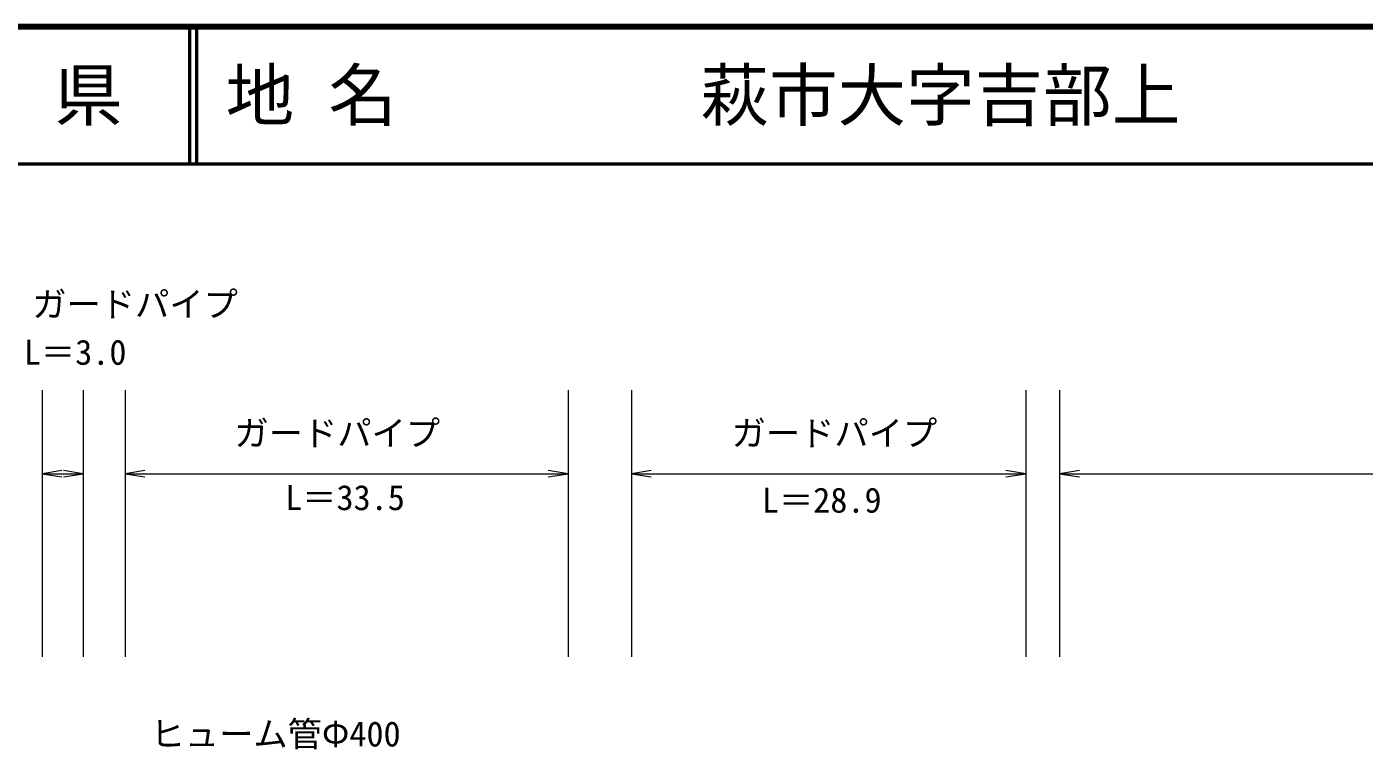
# Model space of a CAD drawing. Units: millimetres, scale not verified. Extents: x 40000 to 680000, y 20000 to 380000.
# Drawn here: x 355869 to 453448, y 327249 to 380000 of the extents above; entities that cross this region are included whole.
import ezdxf
from ezdxf.enums import TextEntityAlignment as Align

# ---------------------------------------------------------------- set-up
doc = ezdxf.new("R2010")
doc.units = ezdxf.units.MM
doc.header["$LTSCALE"] = 1000
for name, color, linetype, lineweight in [('M-STR-STR3', 7, 'Continuous', 13), ('M-TTL', 2, 'Continuous', 140), ('M-TTL-LINE', 7, 'Continuous', 50)]:
    doc.layers.add(name, color=color, linetype=linetype, lineweight=lineweight)
doc.layers.add('M-TTL-TXT', color=7, linetype='Continuous')
doc.styles.add('ＭＳ ゴシック', font='')
doc.styles.get('ＭＳ ゴシック').set_extended_font_data('MS Gothic')

# ---------------------------------------------------------------- blocks, each defined once
blk = doc.blocks.new('open_arrow')
at = {"color": 0, "linetype": 'Continuous', "lineweight": -2}
blk.add_lwpolyline([(7.5, 1.25), (0, 0), (7.5, -1.25)], dxfattribs=at)

msp = doc.modelspace()

# ---------------------------------------------------------------- linework, layer by layer
at = {"layer": 'M-STR-STR3'}
for p, q in [((356992, 353471), (356992, 334003)), ((359996, 353471), (359996, 334003)), ((363048, 353471), (363048, 334003)), ((395361, 353471), (395361, 334003)), ((399984, 353471), (399984, 334003)), ((428755, 353471), (428755, 334003)), ((431226, 353471), (431226, 334003)), ((356992, 347369), (359996, 347369)), ((363048, 347369), (395361, 347369)), ((399984, 347369), (428755, 347369)), ((431226, 347369), (497310, 347369))]:
    msp.add_line(p, q, dxfattribs=at)
at = {"layer": 'M-TTL'}
msp.add_line((680000, 380000), (40000, 380000), dxfattribs=at)
at = {"layer": 'M-TTL-LINE'}
for p, q in [((367750, 380000), (367750, 370000)), ((368250, 380000), (368250, 370000)), ((40000, 370000), (680000, 370000))]:
    msp.add_line(p, q, dxfattribs=at)

# ---------------------------------------------------------------- block references
at = {"layer": 'M-STR-STR3', "xscale": 193, "yscale": 193}
for p in [(356992, 347369), (363048, 347369), (399984, 347369), (431226, 347369)]:
    msp.add_blockref('open_arrow', p, dxfattribs=at)
at = {"layer": 'M-STR-STR3', "xscale": 193, "yscale": 193, "rotation": 180}
for p in [(359996, 347369), (395361, 347369), (428755, 347369)]:
    msp.add_blockref('open_arrow', p, dxfattribs=at)

# ---------------------------------------------------------------- texts
at = {"layer": 'M-STR-STR3', "style": 'ＭＳ ゴシック'}
for s, p in [('ガードパイプ', (356271, 360661)), ('L＝3.0', (355656, 357152)), ('ガードパイプ', (371024, 351245)), ('ガードパイプ', (407292, 351245)), ('L＝33.5', (374720, 346541)), ('L＝28.9', (409499, 346357)), ('ヒューム管Φ400', (364902, 329285))]:
    msp.add_text(s, height=1833, dxfattribs=at).set_placement(p, align=Align.TOP_LEFT)
at = {"layer": 'M-TTL-TXT', "style": 'ＭＳ ゴシック'}
msp.add_text('山\u3000口\u3000県', height=3666, dxfattribs=at).set_placement((350375, 375000), align=Align.MIDDLE_CENTER)
for s, p in [('地 名', (370380, 375000)), ('萩市大字吉部上', (405024, 375000))]:
    msp.add_text(s, height=3666, dxfattribs=at).set_placement(p, align=Align.MIDDLE_LEFT)

doc.saveas('drawing.dxf')
